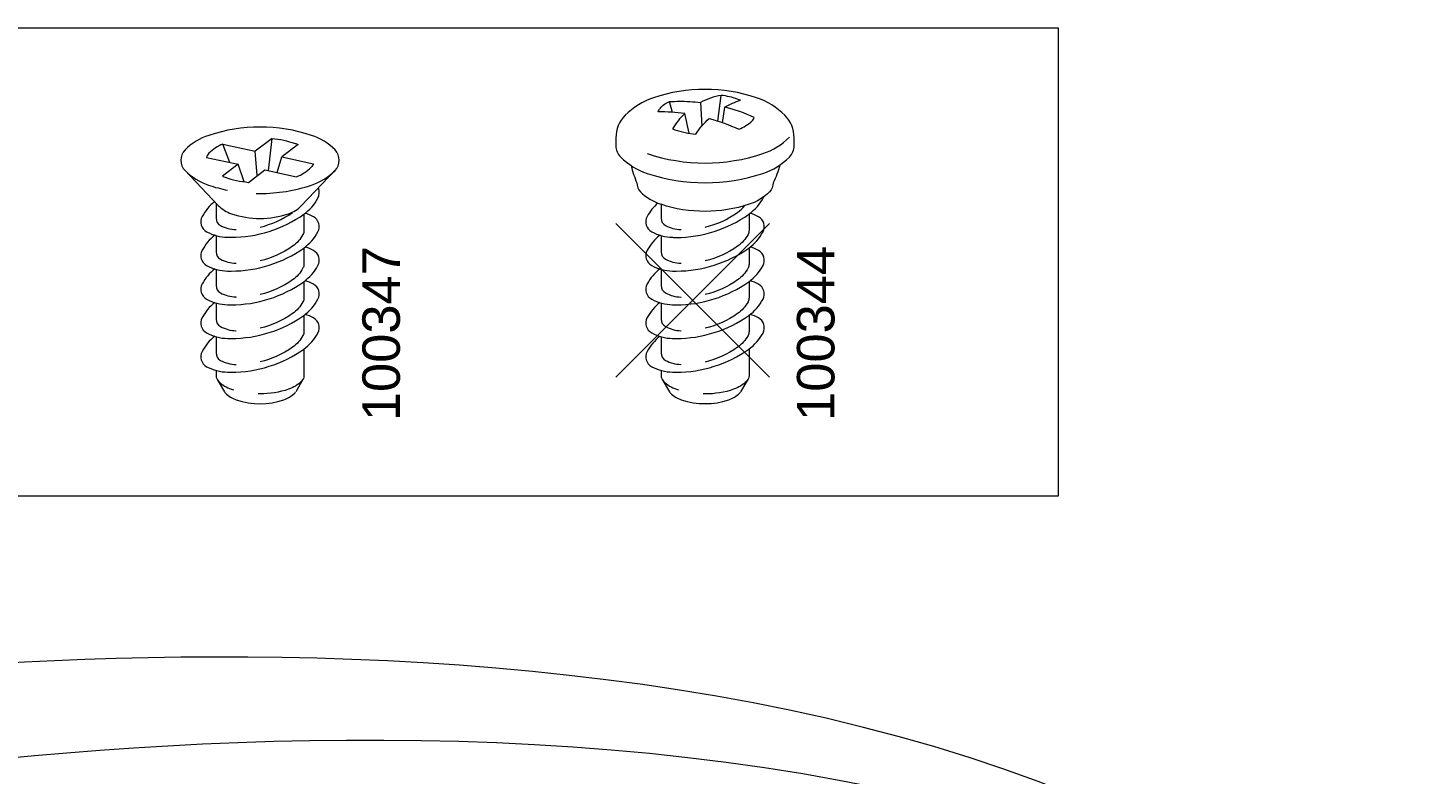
# Model space of a CAD drawing. Header units: metres. Extents: x -6.4 to 35.9, y -8.9 to 6.5.
# Drawn here: x 23.401 to 24.48, y 5.522 to 6.098 of the extents above; entities that cross this region are included whole.
import ezdxf

# ---------------------------------------------------------------- set-up
doc = ezdxf.new("R2010")
doc.units = ezdxf.units.M
doc.header["$MEASUREMENT"] = 0
for name, color, linetype, lineweight in [('PDF4_Geometry_Num_Penna__1_Num_Penna__255_Num_Penna__255_Num_Penna__255', 255, 'Continuous', 18), ('PDF4_Geometry_Num_Penna__7_Num_Penna__7_Num_Penna__7_Num_Penna__7', 7, 'Continuous', 18), ('PDF4_Text_Num_Penna__7_Num_Penna__7_Num_Penna__7_Num_Penna__7', 7, 'Continuous', 18)]:
    doc.layers.add(name, color=color, linetype=linetype, lineweight=lineweight)
doc.styles.add('GENERATED_STYLE_1', font='')
doc.styles.get('GENERATED_STYLE_1').set_extended_font_data('Arial')

msp = doc.modelspace()

# ---------------------------------------------------------------- linework, layer by layer
at = {"layer": 'PDF4_Geometry_Num_Penna__1_Num_Penna__255_Num_Penna__255_Num_Penna__255', "color": 255, "linetype": 'Continuous', "lineweight": 18, "flags": 128}
for points in [[(23.8555, 5.9472), (23.9744, 5.8283)], [(23.8555, 5.8283), (23.9744, 5.9472)]]:
    msp.add_lwpolyline(points, dxfattribs=at)
at = {"layer": 'PDF4_Geometry_Num_Penna__7_Num_Penna__7_Num_Penna__7_Num_Penna__7', "color": 7, "linetype": 'Continuous', "lineweight": 18, "flags": 128}
msp.add_lwpolyline([(24.1976, 5.7363), (23.3087, 5.7363), (23.3087, 6.0984), (24.1976, 6.0984)], close=True, dxfattribs=at)
msp.add_lwpolyline([(23.9692, 5.9859, 0.116322), (23.9897, 5.9985, 0.198235), (23.9934, 6.0075), (23.9934, 6.0134, 0.199187), (23.9862, 6.0308, 0.116537), (23.9643, 6.0444, 0.162134), (23.8846, 6.0444, 0.116237), (23.8627, 6.0308, 0.199187), (23.8555, 6.0134), (23.8555, 6.0075, 0.199117), (23.8592, 5.9985, 0.116268), (23.8797, 5.9859, 0.162318)], format="xyb", close=True, dxfattribs=at)
for points in [[(23.9344, 6.0263), (23.9369, 6.0462, 0.077586), (23.9209, 6.0407), (23.9221, 6.0225)], [(23.938, 6.0251), (23.9397, 6.0372, -0.050231), (23.9518, 6.0425, 0.016483), (23.9497, 6.0432, 0.066282), (23.9369, 6.0462)], [(23.9087, 6.0321, 0.033154), (23.8882, 6.0335, -0.122852), (23.8899, 6.0363, -0.135251), (23.8969, 6.0414)], [(23.8993, 6.0331), (23.8969, 6.0414, -0.01416), (23.9046, 6.0417, -0.029612), (23.9209, 6.0407)], [(23.9123, 6.0169), (23.9087, 6.0321, 0.06786), (23.8992, 6.0204, 0.019279), (23.9011, 6.0197, 0.054373), (23.9173, 6.0162, -0.060961), (23.9276, 6.0283, -0.039916), (23.9507, 6.0201, 0.106614), (23.9609, 6.0266, 0.105193), (23.9625, 6.0291, 0.043513), (23.9397, 6.0372)], [(23.5772, 5.9704, 0.005484), (23.5802, 5.9704, 0.080768), (23.62, 5.9768, 0.116482), (23.6382, 5.9881, 0.414228), (23.6382, 6.004, 0.116452), (23.62, 6.0153, 0.162325), (23.5405, 6.0153, 0.116402), (23.5222, 6.004, 0.41521), (23.5222, 5.9881, 0.116333), (23.5404, 5.9768, 0.029824), (23.5551, 5.9729)], [(23.5867, 5.988), (23.5895, 6.013, -0.053626), (23.6073, 6.0091, -0.019562), (23.6096, 6.0083), (23.597, 5.9987), (23.6215, 5.9934, -0.108307), (23.6197, 5.9906)], [(23.8797, 6.0012, 0.16229), (23.9692, 6.0012, 0.116595), (23.9897, 6.0139)], [(23.5569, 5.9944), (23.5514, 6.0085, 0.1021), (23.5407, 6.0015, 0.122607), (23.5388, 5.9983), (23.5633, 5.993), (23.5511, 5.9837, 0.016664), (23.5531, 5.9829, 0.054037), (23.5712, 5.979), (23.5838, 5.9886), (23.6084, 5.9833, 0.10665), (23.6197, 5.9906)], [(23.8673, 5.9919, 0.044225), (23.8717, 5.9786, 0.198939), (23.8745, 5.9717, 0.116414), (23.8902, 5.9621)], [(23.9822, 5.9923, -0.058234), (23.9772, 5.9786, -0.198828), (23.9744, 5.9717, -0.116386), (23.9586, 5.9621, -0.162401), (23.8904, 5.962), (23.8904, 5.9513, 0.275912), (23.8939, 5.9456, 0.116485), (23.9058, 5.9425)], [(23.522, 5.9883), (23.5479, 5.9611, 0.115798), (23.5581, 5.9547, 0.16274), (23.6022, 5.9547, 0.117108), (23.6124, 5.961), (23.6384, 5.9883)], [(23.5451, 5.964, 0.105336), (23.5354, 5.9526, 0.413241), (23.5389, 5.9408, 0.116518), (23.555, 5.9365, 0.00578), (23.5578, 5.9365, 0.154858), (23.614, 5.9543, 0.116793), (23.625, 5.9667, 0.234471), (23.6253, 5.9745)], [(23.5462, 5.9629), (23.5462, 5.9513, 0.276526), (23.5496, 5.9456, 0.116216), (23.5615, 5.9425)], [(23.888, 5.9629, 0.092705), (23.8797, 5.9526, 0.414118), (23.8832, 5.9408, 0.116339), (23.8993, 5.9365, 0.005771), (23.9021, 5.9364, 0.154826), (23.9583, 5.9543, 0.124602), (23.9699, 5.9678)], [(23.9245, 5.9444, 0.09565), (23.9496, 5.9557, 0.070885), (23.9551, 5.9609)], [(23.5452, 5.9381, 0.107618), (23.5354, 5.9265, 0.413711), (23.5389, 5.9147, 0.116754), (23.555, 5.9104, 0.007224), (23.5578, 5.9104, 0.154915), (23.614, 5.9282, 0.116955), (23.625, 5.9407, 0.414603), (23.6215, 5.9524, 0.047598), (23.6151, 5.9551)], [(23.6142, 5.9544), (23.6142, 5.9419, -0.124214), (23.6134, 5.9388, -0.116962), (23.6053, 5.9296, -0.095841), (23.5802, 5.9183)], [(23.8895, 5.9381, 0.107046), (23.8797, 5.9265, 0.413854), (23.8832, 5.9147, 0.116349), (23.8993, 5.9104, 0.00866), (23.9021, 5.9104, 0.154944), (23.9583, 5.9282, 0.117103), (23.9693, 5.9407, 0.413669), (23.9658, 5.9524, 0.048013), (23.9594, 5.9551)], [(23.9585, 5.9544), (23.9585, 5.9419, -0.122654), (23.9577, 5.9388, -0.116392), (23.9496, 5.9296, -0.095635), (23.9245, 5.9183)], [(23.5462, 5.9378), (23.5462, 5.9253, 0.275707), (23.5496, 5.9196, 0.11623), (23.5615, 5.9164, 0.018277), (23.5617, 5.9164)], [(23.8904, 5.9378), (23.8904, 5.9253, 0.274972), (23.8939, 5.9196, 0.11524), (23.9058, 5.9164)], [(23.5452, 5.9121, 0.106411), (23.5354, 5.9005, 0.412658), (23.5389, 5.8887, 0.116528), (23.555, 5.8844, 0.00578), (23.5578, 5.8843, 0.154919), (23.614, 5.9022, 0.116926), (23.625, 5.9146, 0.41336), (23.6215, 5.9264, 0.046551), (23.6151, 5.9291)], [(23.6142, 5.9284), (23.6142, 5.9158, -0.125152), (23.6134, 5.9128, -0.116449), (23.6053, 5.9036, -0.09543), (23.5802, 5.8923)], [(23.8895, 5.9121, 0.106212), (23.8797, 5.9005, 0.413285), (23.8832, 5.8886, 0.115622), (23.8993, 5.8844, 0.005771), (23.9021, 5.8843, 0.154888), (23.9583, 5.9022, 0.116589), (23.9693, 5.9146, 0.413568), (23.9657, 5.9264, 0.047418), (23.9594, 5.9291)], [(23.9585, 5.9284), (23.9585, 5.9158, -0.122449), (23.9577, 5.9128, -0.116648), (23.9496, 5.9036, -0.095769), (23.9245, 5.8922)], [(23.5462, 5.9118), (23.5462, 5.8992, 0.276333), (23.5496, 5.8935, 0.114944), (23.5615, 5.8904, 0.018277), (23.5617, 5.8903)], [(23.8904, 5.9118), (23.8904, 5.8992, 0.274972), (23.8939, 5.8935, 0.115863), (23.9058, 5.8903, -0.017842), (23.906, 5.8903)], [(23.5452, 5.886, 0.106756), (23.5354, 5.8744, 0.41371), (23.5389, 5.8626, 0.116282), (23.555, 5.8583, 0.007224), (23.5578, 5.8583, 0.154919), (23.614, 5.8761, 0.116955), (23.625, 5.8886, 0.414171), (23.6215, 5.9003, 0.046521), (23.6151, 5.903)], [(23.6142, 5.9023), (23.6142, 5.8898, -0.124008), (23.6134, 5.8867, -0.116269), (23.6053, 5.8775, -0.095849), (23.5802, 5.8662)], [(23.8895, 5.886, 0.106385), (23.8797, 5.8744, 0.413526), (23.8832, 5.8626, 0.116565), (23.8993, 5.8583, 0.007219), (23.9021, 5.8583, 0.154953), (23.9583, 5.8761, 0.116751), (23.9693, 5.8886, 0.413831), (23.9657, 5.9003, 0.04631), (23.9594, 5.903)], [(23.9585, 5.9023), (23.9585, 5.8898, -0.121003), (23.9577, 5.8867, -0.115558), (23.9496, 5.8775, -0.09565), (23.9245, 5.8662)], [(23.5462, 5.8857), (23.5462, 5.8732, 0.276646), (23.5496, 5.8675, 0.116216), (23.5615, 5.8643)], [(23.8904, 5.8857), (23.8904, 5.8732, 0.275043), (23.8939, 5.8675, 0.115518), (23.9058, 5.8643), (23.906, 5.8643)], [(23.5452, 5.86, 0.106928), (23.5354, 5.8483, 0.413676), (23.5389, 5.8365, 0.116292), (23.555, 5.8323, 0.005779), (23.5578, 5.8322, 0.154788), (23.614, 5.8501, 0.116736), (23.625, 5.8625, 0.414194), (23.6215, 5.8742, 0.047645), (23.6151, 5.877)], [(23.6142, 5.8763), (23.6142, 5.8637, -0.124008), (23.6134, 5.8607, -0.115473), (23.6053, 5.8515, -0.095572), (23.5802, 5.8402)], [(23.8895, 5.8599, 0.107046), (23.8797, 5.8483, 0.413809), (23.8832, 5.8365, 0.116103), (23.8993, 5.8323, 0.007215), (23.9021, 5.8322, 0.154883), (23.9583, 5.8501, 0.116646), (23.9693, 5.8625, 0.413646), (23.9657, 5.8743, 0.046871), (23.9594, 5.877)], [(23.9585, 5.8763), (23.9585, 5.8637, -0.121623), (23.9577, 5.8607, -0.116468), (23.9496, 5.8515, -0.095769), (23.9245, 5.8401)], [(23.5462, 5.8597), (23.5462, 5.8471, 0.276839), (23.5496, 5.8414, 0.115885), (23.5615, 5.8382), (23.5617, 5.8382)], [(23.6142, 5.8502), (23.6142, 5.8297, -0.199074), (23.6124, 5.8253, -0.116219), (23.6023, 5.819, -0.080317), (23.5802, 5.8155, -0.002862), (23.5788, 5.8155)], [(23.8904, 5.8597), (23.8904, 5.8471, 0.275478), (23.8939, 5.8414, 0.116512), (23.9058, 5.8383)], [(23.9585, 5.8502), (23.9585, 5.8297, -0.199486), (23.9567, 5.8253, -0.116976), (23.9466, 5.819, -0.080492), (23.9245, 5.8154, -0.005702), (23.923, 5.8155)], [(23.5462, 5.8336), (23.5462, 5.8297, 0.198377), (23.548, 5.8253, 0.11577), (23.5581, 5.819, 0.006535), (23.5596, 5.8186)], [(23.8904, 5.8336), (23.8904, 5.8297, 0.199313), (23.8923, 5.8253, 0.117155), (23.9024, 5.819, 0.006574), (23.9039, 5.8186)], [(23.547, 5.8265), (23.5526, 5.8171, 0.059507), (23.5534, 5.8161, 0.11684), (23.5618, 5.8109, 0.16273), (23.5986, 5.8109, 0.116625), (23.607, 5.8161)], [(23.8913, 5.8265), (23.8969, 5.8171, 0.060926), (23.8977, 5.8161, 0.1166), (23.9061, 5.8109, 0.162063), (23.9428, 5.8109, 0.116197), (23.9512, 5.8161)]]:
    msp.add_lwpolyline(points, format="xyb", dxfattribs=at)
for points in [[(23.5895, 6.013), (23.5765, 6.0031)], [(23.5514, 6.0085), (23.5765, 6.0031)], [(23.5781, 5.9843), (23.5765, 6.0031)], [(23.568, 5.9794), (23.5633, 5.993)], [(23.5935, 5.9866), (23.597, 5.9987)], [(23.8555, 5.9472), (23.9744, 5.8283)], [(23.8555, 5.8283), (23.9744, 5.9472)], [(23.6133, 5.8265), (23.6078, 5.8171)], [(23.9576, 5.8265), (23.952, 5.8171)]]:
    msp.add_lwpolyline(points, dxfattribs=at)
at = {"layer": 'PDF4_Geometry_Num_Penna__7_Num_Penna__7_Num_Penna__7_Num_Penna__7', "color": 7, "linetype": 'Continuous', "lineweight": 18}
msp.add_arc((23.5634, 6.0151), 0.0727, 283.3473, 305.181, dxfattribs=at)
for points in [[(23.5615, 5.9425), (23.5616, 5.9425), (23.5616, 5.9425), (23.5617, 5.9425)], [(23.9058, 5.9425), (23.9058, 5.9425), (23.9059, 5.9424), (23.906, 5.9424)], [(23.9058, 5.9164), (23.9058, 5.9164), (23.9059, 5.9164), (23.906, 5.9164)], [(23.5615, 5.8643), (23.5616, 5.8643), (23.5616, 5.8643), (23.5617, 5.8643)], [(23.9058, 5.8383), (23.9058, 5.8383), (23.9059, 5.8382), (23.906, 5.8382)], [(23.607, 5.8161), (23.6074, 5.8161), (23.6073, 5.8171), (23.6077, 5.8171)], [(23.9512, 5.8161), (23.9517, 5.8161), (23.9516, 5.8171), (23.952, 5.8171)], [(24.48, 5.3271), (24.0875, 5.7449), (23.1169, 5.58), (23.1169, 5.58)], [(23.0543, 5.4833), (23.0543, 5.4833), (24.0096, 5.7051), (24.48, 5.3271)]]:
    msp.add_open_spline(points, degree=3, dxfattribs=at)

# ---------------------------------------------------------------- texts
at = {"layer": 'PDF4_Text_Num_Penna__7_Num_Penna__7_Num_Penna__7_Num_Penna__7', "color": 7, "linetype": 'Continuous', "lineweight": 18, "char_height": 0.029025, "attachment_point": 7, "rotation": 90, "style": 'GENERATED_STYLE_1'}
for s, insert in [('\\A1;{\\pql;\\fArial|b0|i0|c0|p34;100347}', (23.6888, 5.7944)), ('\\A1;{\\pql;\\fArial|b0|i0|c0|p34;100344}', (24.025, 5.7946))]:
    msp.add_mtext(s, dxfattribs=dict(at, insert=insert))

doc.saveas('drawing.dxf')
